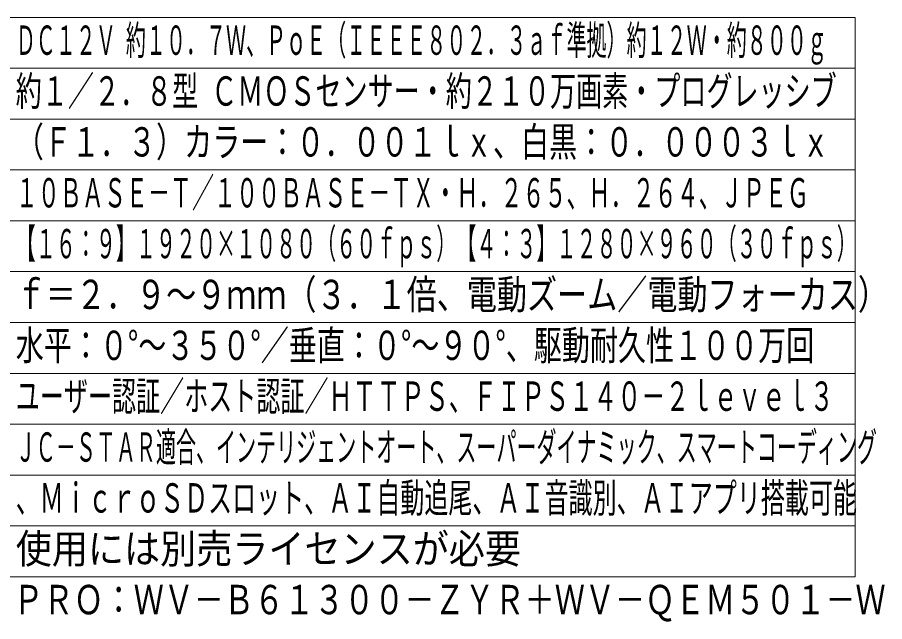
# Model space of a CAD drawing. Units: millimetres on the paper. Extents: x -63 to 65, y -59 to 59.
# Drawn here: x -20.4 to 64.8, y -59 to 0.4 of the extents above; entities that cross this region are included whole.
import ezdxf
from ezdxf.enums import TextEntityAlignment as Align

# ---------------------------------------------------------------- set-up
doc = ezdxf.new("R2010")
doc.units = ezdxf.units.MM
doc.layers.add('0-0_MOJI1', color=7, linetype='Continuous')
doc.layers.add('0-4_相当品', color=4, linetype='Continuous')
doc.layers.add('0-5_WAKU', color=4, linetype='Continuous', lineweight=9)
doc.styles.add('ＭＳ ゴシック', font='')
doc.styles.get('ＭＳ ゴシック').set_extended_font_data('MS Gothic')

msp = doc.modelspace()

# ---------------------------------------------------------------- linework, layer by layer
at = {"layer": '0-5_WAKU', "color": 3}
for p, q in [((-63.088, 0.4), (61.912, 0.4)), ((61.912, -54.6), (61.912, 0.4)), ((-63.088, -54.6), (61.912, -54.6))]:
    msp.add_line(p, q, dxfattribs=at)
at = {"layer": '0-5_WAKU'}
for p, q in [((-63.088, -4.6), (61.912, -4.6)), ((-63.088, -9.6), (61.912, -9.6)), ((61.912, -14.6), (-63.088, -14.6)), ((61.912, -19.6), (-63.088, -19.6)), ((61.912, -24.6), (-63.088, -24.6)), ((-63.088, -29.6), (61.912, -29.6)), ((-63.088, -34.6), (61.912, -34.6)), ((-63.088, -39.6), (61.912, -39.6)), ((-63.088, -44.6), (61.912, -44.6)), ((-63.088, -49.6), (61.912, -49.6))]:
    msp.add_line(p, q, dxfattribs=at)

# ---------------------------------------------------------------- texts
at = {"layer": '0-0_MOJI1', "style": 'ＭＳ ゴシック'}
for s, height, width, p in [('ＤＣ１２Ｖ 約１０．７Ｗ、ＰｏＥ（ＩＥＥＥ８０２．３ａｆ準拠）約１２Ｗ・約８００ｇ', 2.886, 0.5, (-20.588, -4.155)), ('約１／２．８型 ＣＭＯＳセンサー・約２１０万画素・プログレッシブ', 2.889, 0.65, (-20.588, -9.155)), ('（Ｆ１．３）カラー：０．００１ｌｘ、白黒：０．０００３ｌｘ', 2.889, 0.7, (-20.588, -14.155)), ('１０ＢＡＳＥ－Ｔ／１００ＢＡＳＥ－ＴＸ・Ｈ．２６５、Ｈ．２６４、ＪＰＥＧ', 2.886, 0.55, (-20.588, -19.155)), ('【１６：９】１９２０×１０８０（６０ｆｐｓ）【４：３】１２８０×９６０（３０ｆｐｓ）', 2.886, 0.5, (-20.588, -24.155)), ('ｆ＝２．９～９ｍｍ（３．１倍、電動ズーム／電動フォーカス）', 2.889, 0.75, (-20.588, -29.155)), ('水平：０°～３５０°／垂直：０°～９０°、駆動耐久性１００万回', 2.886, 0.7, (-20.588, -34.155)), ('ユーザー認証／ホスト認証／ＨＴＴＰＳ、ＦＩＰＳ１４０－２ｌｅｖｅｌ３', 2.889, 0.6, (-20.588, -39.155)), ('ＪＣ－ＳＴＡＲ適合、インテリジェントオート、スーパーダイナミック、スマートコーディング', 2.886, 0.5, (-20.588, -44.155)), ('、ＭｉｃｒｏＳＤスロット、ＡＩ自動追尾、ＡＩ音識別、ＡＩアプリ搭載可能', 2.886, 0.6, (-20.588, -49.155)), ('使用には別売ライセンスが必要', 2.889, 0.9, (-20.588, -54.155))]:
    msp.add_text(s, height=height, dxfattribs=dict(at, width=width)).set_placement(p, align=Align.BOTTOM_LEFT)
at = {"layer": '0-4_相当品', "style": 'ＭＳ ゴシック', "width": 0.75}
msp.add_text('ｉ－ＰＲＯ：ＷＶ－Ｂ６１３００－ＺＹＲ＋ＷＶ－ＱＥＭ５０１－Ｗ', height=2.889, dxfattribs=at).set_placement((-26.728, -59.155), align=Align.BOTTOM_LEFT)

doc.saveas('drawing.dxf')
